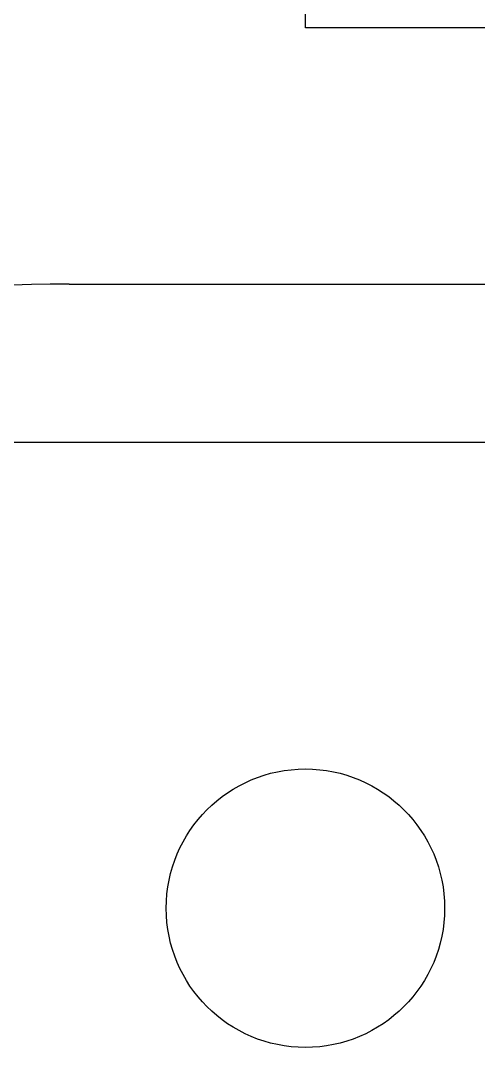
# Model space of a CAD drawing. Header units: inches. Extents: x -1 to 66.5, y -11.9 to 25.2.
# Drawn here: x 36.368 to 36.614, y -6.555 to -6.003 of the extents above; entities that cross this region are included whole.
import ezdxf

# ---------------------------------------------------------------- set-up
doc = ezdxf.new("R2010")
doc.units = ezdxf.units.IN
doc.header["$MEASUREMENT"] = 0
for name, color, linetype in [('45-1523-1', 80, 'Continuous'), ('Clamp', 30, 'Continuous'), ('Panel', 1, 'Continuous'), ('Solenoid', 6, 'Continuous')]:
    doc.layers.add(name, color=color, linetype=linetype)

msp = doc.modelspace()

# ---------------------------------------------------------------- linework, layer by layer
at = {"layer": '45-1523-1'}
for p, q in [((36.52069, -6.00747), (36.52069, -5.78247)), ((37.00769, -6.00747), (36.52069, -6.00747))]:
    msp.add_line(p, q, dxfattribs=at)
at = {"layer": 'Clamp'}
msp.add_line((36.39378, -6.14497), (38.5576, -6.14497), dxfattribs=at)
msp.add_arc((36.39378, -6.89497), 0.75, 90, 138.67895, dxfattribs=at)
at = {"layer": 'Panel'}
msp.add_circle((36.52069, -6.47997), 0.07475, dxfattribs=at)
at = {"layer": 'Solenoid'}
msp.add_line((37.14569, -6.22997), (35.89569, -6.22997), dxfattribs=at)

doc.saveas('drawing.dxf')
